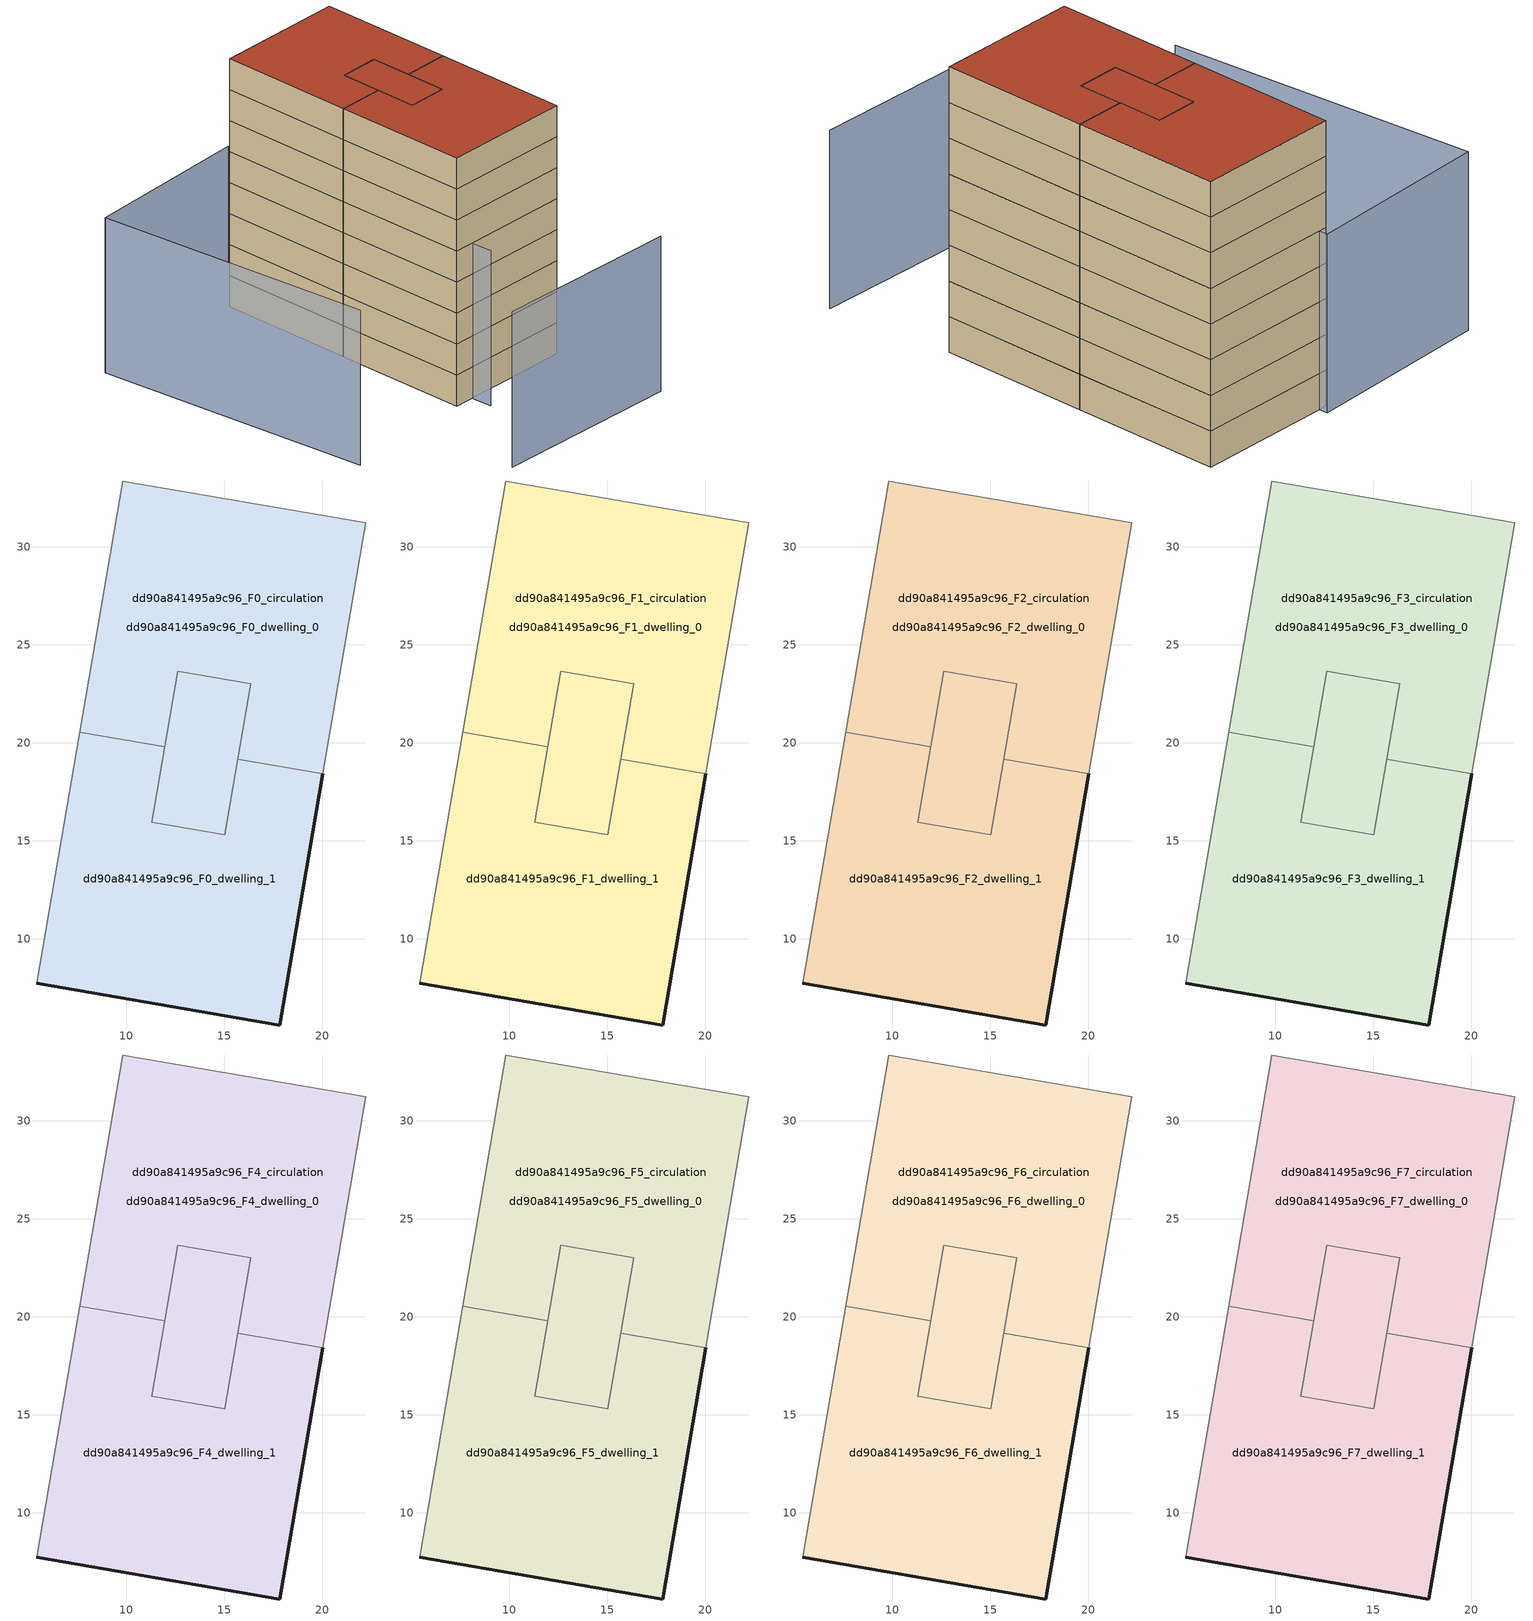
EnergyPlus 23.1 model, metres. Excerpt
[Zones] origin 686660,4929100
dd90a841495a9c96_F0_dwelling_0
 floor ground (EU_floor_Construction): 16.35,23.01 15.03,15.31 11.31,15.95 11.97,19.8 12.63,23.65 z0; 22.23,31.24 20.03,18.42 15.69,19.16 16.35,23.01 12.63,23.65 11.97,19.8 7.63,20.54 9.83,33.37 z0
 wall adiabatic (EU_wall_Construction): 20.03,18.42 22.23,31.24 9.83,33.37 7.63,20.54 11.97,19.8 12.63,23.65 16.35,23.01 15.69,19.16 z0:3
 wall to dd90a841495a9c96_F0_dwelling_1 (EU_wall_Construction): 15.69,19.16 20.03,18.42 z0:3
dd90a841495a9c96_F0_dwelling_1
 floor ground (EU_floor_Construction): 20.03,18.42 17.84,5.59 5.44,7.72 7.63,20.54 11.97,19.8 11.31,15.95 15.03,15.31 15.69,19.16 z0; 16.35,23.01 15.03,15.31 11.31,15.95 11.97,19.8 12.63,23.65 z0
 wall outside (EU_wall_Construction): 5.44,7.72 17.84,5.59 20.03,18.42 z0:3
 wall adiabatic (EU_wall_Construction): 15.69,19.16 15.03,15.31 / 11.31,15.95 11.97,19.8 7.63,20.54 5.44,7.72 z0:3
 wall to dd90a841495a9c96_F0_circulation (EU_wall_Construction): 15.03,15.31 11.31,15.95 z0:3
dd90a841495a9c96_F0_circulation
 floor ground (EU_floor_Construction): 22.23,31.24 20.03,18.42 15.69,19.16 16.35,23.01 12.63,23.65 11.97,19.8 7.63,20.54 9.83,33.37 z0; 16.35,23.01 15.03,15.31 11.31,15.95 11.97,19.8 12.63,23.65 z0; 20.03,18.42 17.84,5.59 5.44,7.72 7.63,20.54 11.97,19.8 11.31,15.95 15.03,15.31 15.69,19.16 z0
 wall adiabatic (EU_wall_Construction): 15.03,15.31 16.35,23.01 12.63,23.65 11.31,15.95 z0:3
dd90a841495a9c96_F1_dwelling_0
 floor outside (EU_floor_Construction): 22.23,31.24 20.03,18.42 15.69,19.16 16.35,23.01 12.63,23.65 11.97,19.8 7.63,20.54 9.83,33.37 z3; 16.35,23.01 15.03,15.31 11.31,15.95 11.97,19.8 12.63,23.65 z3
 wall adiabatic (EU_wall_Construction): 20.03,18.42 22.23,31.24 9.83,33.37 7.63,20.54 11.97,19.8 12.63,23.65 16.35,23.01 15.69,19.16 z3:6
 wall to dd90a841495a9c96_F1_dwelling_1 (EU_wall_Construction): 15.69,19.16 20.03,18.42 z3:6
dd90a841495a9c96_F1_dwelling_1
 floor to dd90a841495a9c96_F0_dwelling_1 (EU_floor_Construction): 20.03,18.42 17.84,5.59 5.44,7.72 7.63,20.54 11.97,19.8 11.31,15.95 15.03,15.31 15.69,19.16 z3; 16.35,23.01 15.03,15.31 11.31,15.95 11.97,19.8 12.63,23.65 z3
 wall outside (EU_wall_Construction): 5.44,7.72 17.84,5.59 20.03,18.42 z3:6
 wall adiabatic (EU_wall_Construction): 15.69,19.16 15.03,15.31 / 11.31,15.95 11.97,19.8 7.63,20.54 5.44,7.72 z3:6
 wall to dd90a841495a9c96_F1_circulation (EU_wall_Construction): 15.03,15.31 11.31,15.95 z3:6
dd90a841495a9c96_F1_circulation
 floor outside (EU_floor_Construction): 16.35,23.01 15.03,15.31 11.31,15.95 11.97,19.8 12.63,23.65 z3; 20.03,18.42 17.84,5.59 5.44,7.72 7.63,20.54 11.97,19.8 11.31,15.95 15.03,15.31 15.69,19.16 z3
 floor to dd90a841495a9c96_F0_circulation (EU_floor_Construction): 22.23,31.24 20.03,18.42 15.69,19.16 16.35,23.01 12.63,23.65 11.97,19.8 7.63,20.54 9.83,33.37 z3
 wall adiabatic (EU_wall_Construction): 15.03,15.31 16.35,23.01 12.63,23.65 11.31,15.95 z3:6
dd90a841495a9c96_F2_dwelling_0
 floor outside (EU_floor_Construction): 22.23,31.24 20.03,18.42 15.69,19.16 16.35,23.01 12.63,23.65 11.97,19.8 7.63,20.54 9.83,33.37 z6; 16.35,23.01 15.03,15.31 11.31,15.95 11.97,19.8 12.63,23.65 z6
 wall adiabatic (EU_wall_Construction): 20.03,18.42 22.23,31.24 9.83,33.37 7.63,20.54 11.97,19.8 12.63,23.65 16.35,23.01 15.69,19.16 z6:9
 wall to dd90a841495a9c96_F2_dwelling_1 (EU_wall_Construction): 15.69,19.16 20.03,18.42 z6:9
dd90a841495a9c96_F2_dwelling_1
 floor to dd90a841495a9c96_F1_dwelling_1 (EU_floor_Construction): 20.03,18.42 17.84,5.59 5.44,7.72 7.63,20.54 11.97,19.8 11.31,15.95 15.03,15.31 15.69,19.16 z6; 16.35,23.01 15.03,15.31 11.31,15.95 11.97,19.8 12.63,23.65 z6
 wall outside (EU_wall_Construction): 5.44,7.72 17.84,5.59 20.03,18.42 z6:9
 wall adiabatic (EU_wall_Construction): 15.69,19.16 15.03,15.31 / 11.31,15.95 11.97,19.8 7.63,20.54 5.44,7.72 z6:9
 wall to dd90a841495a9c96_F2_circulation (EU_wall_Construction): 15.03,15.31 11.31,15.95 z6:9
dd90a841495a9c96_F2_circulation
 floor outside (EU_floor_Construction): 16.35,23.01 15.03,15.31 11.31,15.95 11.97,19.8 12.63,23.65 z6; 20.03,18.42 17.84,5.59 5.44,7.72 7.63,20.54 11.97,19.8 11.31,15.95 15.03,15.31 15.69,19.16 z6
 floor to dd90a841495a9c96_F1_circulation (EU_floor_Construction): 22.23,31.24 20.03,18.42 15.69,19.16 16.35,23.01 12.63,23.65 11.97,19.8 7.63,20.54 9.83,33.37 z6
 wall adiabatic (EU_wall_Construction): 15.03,15.31 16.35,23.01 12.63,23.65 11.31,15.95 z6:9
dd90a841495a9c96_F3_dwelling_0
 floor outside (EU_floor_Construction): 22.23,31.24 20.03,18.42 15.69,19.16 16.35,23.01 12.63,23.65 11.97,19.8 7.63,20.54 9.83,33.37 z9; 16.35,23.01 15.03,15.31 11.31,15.95 11.97,19.8 12.63,23.65 z9
 wall adiabatic (EU_wall_Construction): 20.03,18.42 22.23,31.24 9.83,33.37 7.63,20.54 11.97,19.8 12.63,23.65 16.35,23.01 15.69,19.16 z9:12
 wall to dd90a841495a9c96_F3_dwelling_1 (EU_wall_Construction): 15.69,19.16 20.03,18.42 z9:12
dd90a841495a9c96_F3_dwelling_1
 floor to dd90a841495a9c96_F2_dwelling_1 (EU_floor_Construction): 20.03,18.42 17.84,5.59 5.44,7.72 7.63,20.54 11.97,19.8 11.31,15.95 15.03,15.31 15.69,19.16 z9; 16.35,23.01 15.03,15.31 11.31,15.95 11.97,19.8 12.63,23.65 z9
 wall outside (EU_wall_Construction): 5.44,7.72 17.84,5.59 20.03,18.42 z9:12
 wall adiabatic (EU_wall_Construction): 15.69,19.16 15.03,15.31 / 11.31,15.95 11.97,19.8 7.63,20.54 5.44,7.72 z9:12
 wall to dd90a841495a9c96_F3_circulation (EU_wall_Construction): 15.03,15.31 11.31,15.95 z9:12
dd90a841495a9c96_F3_circulation
 floor outside (EU_floor_Construction): 16.35,23.01 15.03,15.31 11.31,15.95 11.97,19.8 12.63,23.65 z9; 20.03,18.42 17.84,5.59 5.44,7.72 7.63,20.54 11.97,19.8 11.31,15.95 15.03,15.31 15.69,19.16 z9
 floor to dd90a841495a9c96_F2_circulation (EU_floor_Construction): 22.23,31.24 20.03,18.42 15.69,19.16 16.35,23.01 12.63,23.65 11.97,19.8 7.63,20.54 9.83,33.37 z9
 wall adiabatic (EU_wall_Construction): 15.03,15.31 16.35,23.01 12.63,23.65 11.31,15.95 z9:12
dd90a841495a9c96_F4_dwelling_0
 floor outside (EU_floor_Construction): 22.23,31.24 20.03,18.42 15.69,19.16 16.35,23.01 12.63,23.65 11.97,19.8 7.63,20.54 9.83,33.37 z12; 16.35,23.01 15.03,15.31 11.31,15.95 11.97,19.8 12.63,23.65 z12
 wall adiabatic (EU_wall_Construction): 20.03,18.42 22.23,31.24 9.83,33.37 7.63,20.54 11.97,19.8 12.63,23.65 16.35,23.01 15.69,19.16 z12:15
 wall to dd90a841495a9c96_F4_dwelling_1 (EU_wall_Construction): 15.69,19.16 20.03,18.42 z12:15
dd90a841495a9c96_F4_dwelling_1
 floor to dd90a841495a9c96_F3_dwelling_1 (EU_floor_Construction): 20.03,18.42 17.84,5.59 5.44,7.72 7.63,20.54 11.97,19.8 11.31,15.95 15.03,15.31 15.69,19.16 z12; 16.35,23.01 15.03,15.31 11.31,15.95 11.97,19.8 12.63,23.65 z12
 wall outside (EU_wall_Construction): 5.44,7.72 17.84,5.59 20.03,18.42 z12:15
 wall adiabatic (EU_wall_Construction): 15.69,19.16 15.03,15.31 / 11.31,15.95 11.97,19.8 7.63,20.54 5.44,7.72 z12:15
 wall to dd90a841495a9c96_F4_circulation (EU_wall_Construction): 15.03,15.31 11.31,15.95 z12:15
dd90a841495a9c96_F4_circulation
 floor outside (EU_floor_Construction): 16.35,23.01 15.03,15.31 11.31,15.95 11.97,19.8 12.63,23.65 z12; 20.03,18.42 17.84,5.59 5.44,7.72 7.63,20.54 11.97,19.8 11.31,15.95 15.03,15.31 15.69,19.16 z12
 floor to dd90a841495a9c96_F3_circulation (EU_floor_Construction): 22.23,31.24 20.03,18.42 15.69,19.16 16.35,23.01 12.63,23.65 11.97,19.8 7.63,20.54 9.83,33.37 z12
 wall adiabatic (EU_wall_Construction): 15.03,15.31 16.35,23.01 12.63,23.65 11.31,15.95 z12:15
dd90a841495a9c96_F5_dwelling_0
 floor outside (EU_floor_Construction): 22.23,31.24 20.03,18.42 15.69,19.16 16.35,23.01 12.63,23.65 11.97,19.8 7.63,20.54 9.83,33.37 z15; 16.35,23.01 15.03,15.31 11.31,15.95 11.97,19.8 12.63,23.65 z15
 wall adiabatic (EU_wall_Construction): 20.03,18.42 22.23,31.24 9.83,33.37 7.63,20.54 11.97,19.8 12.63,23.65 16.35,23.01 15.69,19.16 z15:18
 wall to dd90a841495a9c96_F5_dwelling_1 (EU_wall_Construction): 15.69,19.16 20.03,18.42 z15:18
dd90a841495a9c96_F5_dwelling_1
 floor to dd90a841495a9c96_F4_dwelling_1 (EU_floor_Construction): 20.03,18.42 17.84,5.59 5.44,7.72 7.63,20.54 11.97,19.8 11.31,15.95 15.03,15.31 15.69,19.16 z15; 16.35,23.01 15.03,15.31 11.31,15.95 11.97,19.8 12.63,23.65 z15
 wall outside (EU_wall_Construction): 5.44,7.72 17.84,5.59 20.03,18.42 z15:18
 wall adiabatic (EU_wall_Construction): 15.69,19.16 15.03,15.31 / 11.31,15.95 11.97,19.8 7.63,20.54 5.44,7.72 z15:18
 wall to dd90a841495a9c96_F5_circulation (EU_wall_Construction): 15.03,15.31 11.31,15.95 z15:18
dd90a841495a9c96_F5_circulation
 floor outside (EU_floor_Construction): 16.35,23.01 15.03,15.31 11.31,15.95 11.97,19.8 12.63,23.65 z15; 20.03,18.42 17.84,5.59 5.44,7.72 7.63,20.54 11.97,19.8 11.31,15.95 15.03,15.31 15.69,19.16 z15
 floor to dd90a841495a9c96_F4_circulation (EU_floor_Construction): 22.23,31.24 20.03,18.42 15.69,19.16 16.35,23.01 12.63,23.65 11.97,19.8 7.63,20.54 9.83,33.37 z15
 wall adiabatic (EU_wall_Construction): 15.03,15.31 16.35,23.01 12.63,23.65 11.31,15.95 z15:18
dd90a841495a9c96_F6_dwelling_0
 floor outside (EU_floor_Construction): 22.23,31.24 20.03,18.42 15.69,19.16 16.35,23.01 12.63,23.65 11.97,19.8 7.63,20.54 9.83,33.37 z18; 16.35,23.01 15.03,15.31 11.31,15.95 11.97,19.8 12.63,23.65 z18
 wall adiabatic (EU_wall_Construction): 20.03,18.42 22.23,31.24 9.83,33.37 7.63,20.54 11.97,19.8 12.63,23.65 16.35,23.01 15.69,19.16 z18:21
 wall to dd90a841495a9c96_F6_dwelling_1 (EU_wall_Construction): 15.69,19.16 20.03,18.42 z18:21
dd90a841495a9c96_F6_dwelling_1
 floor to dd90a841495a9c96_F5_dwelling_1 (EU_floor_Construction): 20.03,18.42 17.84,5.59 5.44,7.72 7.63,20.54 11.97,19.8 11.31,15.95 15.03,15.31 15.69,19.16 z18; 16.35,23.01 15.03,15.31 11.31,15.95 11.97,19.8 12.63,23.65 z18
 wall outside (EU_wall_Construction): 5.44,7.72 17.84,5.59 20.03,18.42 z18:21
 wall adiabatic (EU_wall_Construction): 15.69,19.16 15.03,15.31 / 11.31,15.95 11.97,19.8 7.63,20.54 5.44,7.72 z18:21
 wall to dd90a841495a9c96_F6_circulation (EU_wall_Construction): 15.03,15.31 11.31,15.95 z18:21
dd90a841495a9c96_F6_circulation
 floor outside (EU_floor_Construction): 16.35,23.01 15.03,15.31 11.31,15.95 11.97,19.8 12.63,23.65 z18; 20.03,18.42 17.84,5.59 5.44,7.72 7.63,20.54 11.97,19.8 11.31,15.95 15.03,15.31 15.69,19.16 z18
 floor to dd90a841495a9c96_F5_circulation (EU_floor_Construction): 22.23,31.24 20.03,18.42 15.69,19.16 16.35,23.01 12.63,23.65 11.97,19.8 7.63,20.54 9.83,33.37 z18
 wall adiabatic (EU_wall_Construction): 15.03,15.31 16.35,23.01 12.63,23.65 11.31,15.95 z18:21
dd90a841495a9c96_F7_dwelling_0
 floor outside (EU_floor_Construction): 22.23,31.24 20.03,18.42 15.69,19.16 16.35,23.01 12.63,23.65 11.97,19.8 7.63,20.54 9.83,33.37 z21; 16.35,23.01 15.03,15.31 11.31,15.95 11.97,19.8 12.63,23.65 z21
 wall adiabatic (EU_wall_Construction): 20.03,18.42 22.23,31.24 9.83,33.37 7.63,20.54 11.97,19.8 12.63,23.65 16.35,23.01 15.69,19.16 z21:24
 wall to dd90a841495a9c96_F7_dwelling_1 (EU_wall_Construction): 15.69,19.16 20.03,18.42 z21:24
 roof outside (EU_roof_Construction): 20.03,18.42 22.23,31.24 9.83,33.37 7.63,20.54 11.97,19.8 12.63,23.65 16.35,23.01 15.69,19.16 z24; 15.03,15.31 16.35,23.01 12.63,23.65 11.97,19.8 11.31,15.95 z24
dd90a841495a9c96_F7_dwelling_1
 floor to dd90a841495a9c96_F6_dwelling_1 (EU_floor_Construction): 20.03,18.42 17.84,5.59 5.44,7.72 7.63,20.54 11.97,19.8 11.31,15.95 15.03,15.31 15.69,19.16 z21; 16.35,23.01 15.03,15.31 11.31,15.95 11.97,19.8 12.63,23.65 z21
 wall outside (EU_wall_Construction): 5.44,7.72 17.84,5.59 20.03,18.42 z21:24
 wall adiabatic (EU_wall_Construction): 15.69,19.16 15.03,15.31 / 11.31,15.95 11.97,19.8 7.63,20.54 5.44,7.72 z21:24
 wall to dd90a841495a9c96_F7_circulation (EU_wall_Construction): 15.03,15.31 11.31,15.95 z21:24
 roof outside (EU_roof_Construction): 15.03,15.31 16.35,23.01 12.63,23.65 11.97,19.8 11.31,15.95 z24; 17.84,5.59 20.03,18.42 15.69,19.16 15.03,15.31 11.31,15.95 11.97,19.8 7.63,20.54 5.44,7.72 z24
dd90a841495a9c96_F7_circulation
 floor outside (EU_floor_Construction): 16.35,23.01 15.03,15.31 11.31,15.95 11.97,19.8 12.63,23.65 z21; 20.03,18.42 17.84,5.59 5.44,7.72 7.63,20.54 11.97,19.8 11.31,15.95 15.03,15.31 15.69,19.16 z21
 floor to dd90a841495a9c96_F6_circulation (EU_floor_Construction): 22.23,31.24 20.03,18.42 15.69,19.16 16.35,23.01 12.63,23.65 11.97,19.8 7.63,20.54 9.83,33.37 z21
 wall adiabatic (EU_wall_Construction): 15.03,15.31 16.35,23.01 12.63,23.65 11.31,15.95 z21:24
 roof outside (EU_roof_Construction): 20.03,18.42 22.23,31.24 9.83,33.37 7.63,20.54 11.97,19.8 12.63,23.65 16.35,23.01 15.69,19.16 z24; 15.03,15.31 16.35,23.01 12.63,23.65 11.97,19.8 11.31,15.95 z24; 17.84,5.59 20.03,18.42 15.69,19.16 15.03,15.31 11.31,15.95 11.97,19.8 7.63,20.54 5.44,7.72 z24
shading: -5.6,36.01 -7.71,9.07 / -5.6,36.01 10.64,34.01 / 10.64,34.01 7.11,5.37 / -1.01,-1.96 16.96,-5.42 z0:15
[Building]
EU S2 Campaign: North Axis=0; Terrain=City; Solar Distribution=FullExterior
[Site:Location]
Bologna: Latitude=44.5; Longitude=11.25; Time Zone=1; Elevation=37
[SizingPeriod:WeatherFileDays]
AnnualSizingPeriod: Begin Month=1; Begin Day of Month=1; End Month=12; End Day of Month=31; Day of Week for Start Day=Monday; Use Weather File Daylight Saving Period=No; Use Weather File Rain and Snow Indicators=No
[MATERIAL]
EU_InternalMass_Material: Roughness=MediumRough; Thickness=0.1; Conductivity=1; Density=1800; Specific Heat=900; Thermal Absorptance=0.9; Solar Absorptance=0.7; Visible Absorptance=0.7
[MATERIAL:NOMASS] Roughness=MediumRough; Thermal Absorptance=0.9; Solar Absorptance=0.7; Visible Absorptance=0.7
Name | Thermal Resistance
EU_wall_NoMass | 0.905828
EU_roof_NoMass | 0.37593
EU_floor_NoMass | 0.67114
[CONSTRUCTION]
EU_wall_Construction: EU_wall_NoMass
EU_roof_Construction: EU_roof_NoMass
EU_floor_Construction: EU_floor_NoMass
EU_InternalMass_Construction: EU_InternalMass_Material
[ZONE] Type=1; Multiplier=1; Ceiling Height=autocalculate; Floor Area=autocalculate; Part of Total Floor Area=Yes
Name | Volume
dd90a841495a9c96_F0_dwelling_0; dd90a841495a9c96_F1_dwelling_0; dd90a841495a9c96_F2_dwelling_0; dd90a841495a9c96_F3_dwelling_0; dd90a841495a9c96_F4_dwelling_0; dd90a841495a9c96_F5_dwelling_0; dd90a841495a9c96_F6_dwelling_0; dd90a841495a9c96_F7_dwelling_0 | 535.239
dd90a841495a9c96_F0_dwelling_1; dd90a841495a9c96_F1_dwelling_1; dd90a841495a9c96_F2_dwelling_1; dd90a841495a9c96_F3_dwelling_1; dd90a841495a9c96_F4_dwelling_1; dd90a841495a9c96_F5_dwelling_1; dd90a841495a9c96_F6_dwelling_1; dd90a841495a9c96_F7_dwelling_1 | 535.242
dd90a841495a9c96_F0_circulation; dd90a841495a9c96_F1_circulation; dd90a841495a9c96_F2_circulation; dd90a841495a9c96_F3_circulation; dd90a841495a9c96_F4_circulation; dd90a841495a9c96_F5_circulation; dd90a841495a9c96_F6_circulation; dd90a841495a9c96_F7_circulation | 982.092
[INTERNALMASS] Construction=EU_InternalMass_Construction; Surface Area=148.951
Name | Zone or ZoneList
dd90a841495a9c96_F0_dwelling_0_EU_InternalMass | dd90a841495a9c96_F0_dwelling_0
dd90a841495a9c96_F0_dwelling_1_EU_InternalMass | dd90a841495a9c96_F0_dwelling_1
dd90a841495a9c96_F1_dwelling_0_EU_InternalMass | dd90a841495a9c96_F1_dwelling_0
dd90a841495a9c96_F1_dwelling_1_EU_InternalMass | dd90a841495a9c96_F1_dwelling_1
dd90a841495a9c96_F2_dwelling_0_EU_InternalMass | dd90a841495a9c96_F2_dwelling_0
dd90a841495a9c96_F2_dwelling_1_EU_InternalMass | dd90a841495a9c96_F2_dwelling_1
dd90a841495a9c96_F3_dwelling_0_EU_InternalMass | dd90a841495a9c96_F3_dwelling_0
dd90a841495a9c96_F3_dwelling_1_EU_InternalMass | dd90a841495a9c96_F3_dwelling_1
dd90a841495a9c96_F4_dwelling_0_EU_InternalMass | dd90a841495a9c96_F4_dwelling_0
dd90a841495a9c96_F4_dwelling_1_EU_InternalMass | dd90a841495a9c96_F4_dwelling_1
dd90a841495a9c96_F5_dwelling_0_EU_InternalMass | dd90a841495a9c96_F5_dwelling_0
dd90a841495a9c96_F5_dwelling_1_EU_InternalMass | dd90a841495a9c96_F5_dwelling_1
dd90a841495a9c96_F6_dwelling_0_EU_InternalMass | dd90a841495a9c96_F6_dwelling_0
dd90a841495a9c96_F6_dwelling_1_EU_InternalMass | dd90a841495a9c96_F6_dwelling_1
dd90a841495a9c96_F7_dwelling_0_EU_InternalMass | dd90a841495a9c96_F7_dwelling_0
dd90a841495a9c96_F7_dwelling_1_EU_InternalMass | dd90a841495a9c96_F7_dwelling_1
[OTHEREQUIPMENT] Fuel Type=Electricity; Design Level Calculation Method=Watts/Area; Power per Zone Floor Area=1; Fraction Latent=0; Fraction Radiant=0; Fraction Lost=0; Carbon Dioxide Generation Rate=0; EndUse Subcategory=EU_Step8_InternalGains
Name | Zone or ZoneList or Space or SpaceList | Schedule
EU_Step8_InternalGain_dd90a841495a9c96_F0_dwelling_0_f000 | dd90a841495a9c96_F0_dwelling_0 | EU_Step8_GainSchedule_dd90a841495a9c96_F0_dwelling_0_f000
EU_Step8_InternalGain_dd90a841495a9c96_F0_dwelling_1_f000 | dd90a841495a9c96_F0_dwelling_1 | EU_Step8_GainSchedule_dd90a841495a9c96_F0_dwelling_1_f000
EU_Step8_InternalGain_dd90a841495a9c96_F1_dwelling_0_f000 | dd90a841495a9c96_F1_dwelling_0 | EU_Step8_GainSchedule_dd90a841495a9c96_F1_dwelling_0_f000
EU_Step8_InternalGain_dd90a841495a9c96_F1_dwelling_1_f000 | dd90a841495a9c96_F1_dwelling_1 | EU_Step8_GainSchedule_dd90a841495a9c96_F1_dwelling_1_f000
EU_Step8_InternalGain_dd90a841495a9c96_F2_dwelling_0_f000 | dd90a841495a9c96_F2_dwelling_0 | EU_Step8_GainSchedule_dd90a841495a9c96_F2_dwelling_0_f000
EU_Step8_InternalGain_dd90a841495a9c96_F2_dwelling_1_f000 | dd90a841495a9c96_F2_dwelling_1 | EU_Step8_GainSchedule_dd90a841495a9c96_F2_dwelling_1_f000
EU_Step8_InternalGain_dd90a841495a9c96_F3_dwelling_0_f000 | dd90a841495a9c96_F3_dwelling_0 | EU_Step8_GainSchedule_dd90a841495a9c96_F3_dwelling_0_f000
EU_Step8_InternalGain_dd90a841495a9c96_F3_dwelling_1_f000 | dd90a841495a9c96_F3_dwelling_1 | EU_Step8_GainSchedule_dd90a841495a9c96_F3_dwelling_1_f000
EU_Step8_InternalGain_dd90a841495a9c96_F4_dwelling_0_f000 | dd90a841495a9c96_F4_dwelling_0 | EU_Step8_GainSchedule_dd90a841495a9c96_F4_dwelling_0_f000
EU_Step8_InternalGain_dd90a841495a9c96_F4_dwelling_1_f000 | dd90a841495a9c96_F4_dwelling_1 | EU_Step8_GainSchedule_dd90a841495a9c96_F4_dwelling_1_f000
EU_Step8_InternalGain_dd90a841495a9c96_F5_dwelling_0_f000 | dd90a841495a9c96_F5_dwelling_0 | EU_Step8_GainSchedule_dd90a841495a9c96_F5_dwelling_0_f000
EU_Step8_InternalGain_dd90a841495a9c96_F5_dwelling_1_f000 | dd90a841495a9c96_F5_dwelling_1 | EU_Step8_GainSchedule_dd90a841495a9c96_F5_dwelling_1_f000
EU_Step8_InternalGain_dd90a841495a9c96_F6_dwelling_0_f000 | dd90a841495a9c96_F6_dwelling_0 | EU_Step8_GainSchedule_dd90a841495a9c96_F6_dwelling_0_f000
EU_Step8_InternalGain_dd90a841495a9c96_F6_dwelling_1_f000 | dd90a841495a9c96_F6_dwelling_1 | EU_Step8_GainSchedule_dd90a841495a9c96_F6_dwelling_1_f000
EU_Step8_InternalGain_dd90a841495a9c96_F7_dwelling_0_f000 | dd90a841495a9c96_F7_dwelling_0 | EU_Step8_GainSchedule_dd90a841495a9c96_F7_dwelling_0_f000
EU_Step8_InternalGain_dd90a841495a9c96_F7_dwelling_1_f000 | dd90a841495a9c96_F7_dwelling_1 | EU_Step8_GainSchedule_dd90a841495a9c96_F7_dwelling_1_f000
[ZONEINFILTRATION:DESIGNFLOWRATE] Schedule=EU_AlwaysOn; Design Flow Rate Calculation Method=Flow/Area; Flow Rate per Floor Area=0.0005; Constant Term Coefficient=1; Temperature Term Coefficient=0; Velocity Term Coefficient=0; Velocity Squared Term Coefficient=0
Name | Zone or ZoneList or Space or SpaceList
EU_Circulation_Infiltration_dd90a841495a9c96_F0_circulation | dd90a841495a9c96_F0_circulation
EU_Circulation_Infiltration_dd90a841495a9c96_F1_circulation | dd90a841495a9c96_F1_circulation
EU_Circulation_Infiltration_dd90a841495a9c96_F2_circulation | dd90a841495a9c96_F2_circulation
EU_Circulation_Infiltration_dd90a841495a9c96_F3_circulation | dd90a841495a9c96_F3_circulation
EU_Circulation_Infiltration_dd90a841495a9c96_F4_circulation | dd90a841495a9c96_F4_circulation
EU_Circulation_Infiltration_dd90a841495a9c96_F5_circulation | dd90a841495a9c96_F5_circulation
EU_Circulation_Infiltration_dd90a841495a9c96_F6_circulation | dd90a841495a9c96_F6_circulation
EU_Circulation_Infiltration_dd90a841495a9c96_F7_circulation | dd90a841495a9c96_F7_circulation
[ZONEVENTILATION:DESIGNFLOWRATE] Schedule=EU_AlwaysOn; Design Flow Rate Calculation Method=AirChanges/Hour; Air Changes per Hour=0.73129; Ventilation Type=Natural; Fan Pressure Rise=0; Fan Total Efficiency=1; Constant Term Coefficient=1; Temperature Term Coefficient=0; Velocity Term Coefficient=0; Velocity Squared Term Coefficient=0; Minimum Indoor Temperature=-100; Maximum Indoor Temperature=100; Delta Temperature=-100; Minimum Outdoor Temperature=-100; Maximum Outdoor Temperature=100; Maximum Wind Speed=40
Name | Zone or ZoneList or Space or SpaceList
EU_ConstantAir_dd90a841495a9c96_F0_dwelling_0 | dd90a841495a9c96_F0_dwelling_0
EU_ConstantAir_dd90a841495a9c96_F0_dwelling_1 | dd90a841495a9c96_F0_dwelling_1
EU_ConstantAir_dd90a841495a9c96_F1_dwelling_0 | dd90a841495a9c96_F1_dwelling_0
EU_ConstantAir_dd90a841495a9c96_F1_dwelling_1 | dd90a841495a9c96_F1_dwelling_1
EU_ConstantAir_dd90a841495a9c96_F2_dwelling_0 | dd90a841495a9c96_F2_dwelling_0
EU_ConstantAir_dd90a841495a9c96_F2_dwelling_1 | dd90a841495a9c96_F2_dwelling_1
EU_ConstantAir_dd90a841495a9c96_F3_dwelling_0 | dd90a841495a9c96_F3_dwelling_0
EU_ConstantAir_dd90a841495a9c96_F3_dwelling_1 | dd90a841495a9c96_F3_dwelling_1
EU_ConstantAir_dd90a841495a9c96_F4_dwelling_0 | dd90a841495a9c96_F4_dwelling_0
EU_ConstantAir_dd90a841495a9c96_F4_dwelling_1 | dd90a841495a9c96_F4_dwelling_1
EU_ConstantAir_dd90a841495a9c96_F5_dwelling_0 | dd90a841495a9c96_F5_dwelling_0
EU_ConstantAir_dd90a841495a9c96_F5_dwelling_1 | dd90a841495a9c96_F5_dwelling_1
EU_ConstantAir_dd90a841495a9c96_F6_dwelling_0 | dd90a841495a9c96_F6_dwelling_0
EU_ConstantAir_dd90a841495a9c96_F6_dwelling_1 | dd90a841495a9c96_F6_dwelling_1
EU_ConstantAir_dd90a841495a9c96_F7_dwelling_0 | dd90a841495a9c96_F7_dwelling_0
EU_ConstantAir_dd90a841495a9c96_F7_dwelling_1 | dd90a841495a9c96_F7_dwelling_1
[HVACTEMPLATE:THERMOSTAT] Constant Heating Setpoint=20; Constant Cooling Setpoint=50
EU_HeatOnly_dd90a841495a9c96_F0_dwelling_0; EU_HeatOnly_dd90a841495a9c96_F0_dwelling_1; EU_HeatOnly_dd90a841495a9c96_F1_dwelling_0; EU_HeatOnly_dd90a841495a9c96_F1_dwelling_1; EU_HeatOnly_dd90a841495a9c96_F2_dwelling_0; EU_HeatOnly_dd90a841495a9c96_F2_dwelling_1; EU_HeatOnly_dd90a841495a9c96_F3_dwelling_0; EU_HeatOnly_dd90a841495a9c96_F3_dwelling_1; EU_HeatOnly_dd90a841495a9c96_F4_dwelling_0; EU_HeatOnly_dd90a841495a9c96_F4_dwelling_1; EU_HeatOnly_dd90a841495a9c96_F5_dwelling_0; EU_HeatOnly_dd90a841495a9c96_F5_dwelling_1; EU_HeatOnly_dd90a841495a9c96_F6_dwelling_0; EU_HeatOnly_dd90a841495a9c96_F6_dwelling_1; EU_HeatOnly_dd90a841495a9c96_F7_dwelling_0; EU_HeatOnly_dd90a841495a9c96_F7_dwelling_1
[HVACTEMPLATE:ZONE:IDEALLOADSAIRSYSTEM] System Availability Schedule=EU_AlwaysOn; Maximum Heating Supply Air Temperature=50; Minimum Cooling Supply Air Temperature=13; Maximum Heating Supply Air Humidity Ratio=0.0156; Minimum Cooling Supply Air Humidity Ratio=0.0077; Heating Limit=NoLimit; Cooling Limit=NoLimit; Heating Availability Schedule=EU_AlwaysOn; Cooling Availability Schedule=EU_CoolingOff; Dehumidification Control Type=ConstantSensibleHeatRatio; Cooling Sensible Heat Ratio=0.7; Dehumidification Setpoint=60; Humidification Control Type=None; Humidification Setpoint=30; Outdoor Air Method=None; Outdoor Air Flow Rate per Person=0.00944; Outdoor Air Flow Rate per Zone Floor Area=0; Outdoor Air Flow Rate per Zone=0; Demand Controlled Ventilation Type=None; Outdoor Air Economizer Type=NoEconomizer; Heat Recovery Type=None; Sensible Heat Recovery Effectiveness=0.7; Latent Heat Recovery Effectiveness=0.65
Name | Template Thermostat
dd90a841495a9c96_F0_dwelling_0 | EU_HeatOnly_dd90a841495a9c96_F0_dwelling_0
dd90a841495a9c96_F0_dwelling_1 | EU_HeatOnly_dd90a841495a9c96_F0_dwelling_1
dd90a841495a9c96_F1_dwelling_0 | EU_HeatOnly_dd90a841495a9c96_F1_dwelling_0
dd90a841495a9c96_F1_dwelling_1 | EU_HeatOnly_dd90a841495a9c96_F1_dwelling_1
dd90a841495a9c96_F2_dwelling_0 | EU_HeatOnly_dd90a841495a9c96_F2_dwelling_0
dd90a841495a9c96_F2_dwelling_1 | EU_HeatOnly_dd90a841495a9c96_F2_dwelling_1
dd90a841495a9c96_F3_dwelling_0 | EU_HeatOnly_dd90a841495a9c96_F3_dwelling_0
dd90a841495a9c96_F3_dwelling_1 | EU_HeatOnly_dd90a841495a9c96_F3_dwelling_1
dd90a841495a9c96_F4_dwelling_0 | EU_HeatOnly_dd90a841495a9c96_F4_dwelling_0
dd90a841495a9c96_F4_dwelling_1 | EU_HeatOnly_dd90a841495a9c96_F4_dwelling_1
dd90a841495a9c96_F5_dwelling_0 | EU_HeatOnly_dd90a841495a9c96_F5_dwelling_0
dd90a841495a9c96_F5_dwelling_1 | EU_HeatOnly_dd90a841495a9c96_F5_dwelling_1
dd90a841495a9c96_F6_dwelling_0 | EU_HeatOnly_dd90a841495a9c96_F6_dwelling_0
dd90a841495a9c96_F6_dwelling_1 | EU_HeatOnly_dd90a841495a9c96_F6_dwelling_1
dd90a841495a9c96_F7_dwelling_0 | EU_HeatOnly_dd90a841495a9c96_F7_dwelling_0
dd90a841495a9c96_F7_dwelling_1 | EU_HeatOnly_dd90a841495a9c96_F7_dwelling_1
[SIZING:ZONE] Zone Cooling Design Supply Air Temperature Input Method=SupplyAirTemperature; Zone Cooling Design Supply Air Temperature=13; Zone Heating Design Supply Air Temperature Input Method=SupplyAirTemperature; Zone Heating Design Supply Air Temperature=50; Zone Cooling Design Supply Air Humidity Ratio=0.008; Zone Heating Design Supply Air Humidity Ratio=0.008; Cooling Design Air Flow Method=DesignDay; Cooling Design Air Flow Rate=0; Cooling Minimum Air Flow per Zone Floor Area=0.000762; Cooling Minimum Air Flow=0; Cooling Minimum Air Flow Fraction=0.2; Heating Design Air Flow Method=DesignDay; Heating Design Air Flow Rate=0; Heating Maximum Air Flow per Zone Floor Area=0.002032; Heating Maximum Air Flow=0.141576; Heating Maximum Air Flow Fraction=0.3; Account for Dedicated Outdoor Air System=No; Dedicated Outdoor Air System Control Strategy=NeutralSupplyAir; Dedicated Outdoor Air Low Setpoint Temperature for Design=autosize; Dedicated Outdoor Air High Setpoint Temperature for Design=autosize; Zone Load Sizing Method=Sensible Load Only No Latent Load; Zone Latent Cooling Design Supply Air Humidity Ratio Input Method=HumidityRatioDifference; Zone Cooling Design Supply Air Humidity Ratio Difference=0.005; Zone Latent Heating Design Supply Air Humidity Ratio Input Method=HumidityRatioDifference; Zone Humidification Design Supply Air Humidity Ratio Difference=0.005
dd90a841495a9c96_F0_dwelling_0; dd90a841495a9c96_F0_dwelling_1; dd90a841495a9c96_F1_dwelling_0; dd90a841495a9c96_F1_dwelling_1; dd90a841495a9c96_F2_dwelling_0; dd90a841495a9c96_F2_dwelling_1; dd90a841495a9c96_F3_dwelling_0; dd90a841495a9c96_F3_dwelling_1; dd90a841495a9c96_F4_dwelling_0; dd90a841495a9c96_F4_dwelling_1; dd90a841495a9c96_F5_dwelling_0; dd90a841495a9c96_F5_dwelling_1; dd90a841495a9c96_F6_dwelling_0; dd90a841495a9c96_F6_dwelling_1; dd90a841495a9c96_F7_dwelling_0; dd90a841495a9c96_F7_dwelling_1
[SCHEDULE:CONSTANT]
Name | Hourly Value
EU_AlwaysOn | 1
EU_CoolingOff | 0
[SCHEDULE:FILE] Column Number=1; Rows to Skip at Top=0; Number of Hours of Data=8760; Column Separator=Comma; Interpolate to Timestep=No; Minutes per Item=60; Adjust Schedule for Daylight Savings=Yes
Name | File
EU_Step8_GainSchedule_dd90a841495a9c96_F0_dwelling_0_f000 | ../../schedules/dd90a841495a9c96/dd90a841495a9c96_F0_dwelling_0_f000_gain.csv
EU_Step8_GainSchedule_dd90a841495a9c96_F0_dwelling_1_f000 | ../../schedules/dd90a841495a9c96/dd90a841495a9c96_F0_dwelling_1_f000_gain.csv
EU_Step8_GainSchedule_dd90a841495a9c96_F1_dwelling_0_f000 | ../../schedules/dd90a841495a9c96/dd90a841495a9c96_F1_dwelling_0_f000_gain.csv
EU_Step8_GainSchedule_dd90a841495a9c96_F1_dwelling_1_f000 | ../../schedules/dd90a841495a9c96/dd90a841495a9c96_F1_dwelling_1_f000_gain.csv
EU_Step8_GainSchedule_dd90a841495a9c96_F2_dwelling_0_f000 | ../../schedules/dd90a841495a9c96/dd90a841495a9c96_F2_dwelling_0_f000_gain.csv
EU_Step8_GainSchedule_dd90a841495a9c96_F2_dwelling_1_f000 | ../../schedules/dd90a841495a9c96/dd90a841495a9c96_F2_dwelling_1_f000_gain.csv
EU_Step8_GainSchedule_dd90a841495a9c96_F3_dwelling_0_f000 | ../../schedules/dd90a841495a9c96/dd90a841495a9c96_F3_dwelling_0_f000_gain.csv
EU_Step8_GainSchedule_dd90a841495a9c96_F3_dwelling_1_f000 | ../../schedules/dd90a841495a9c96/dd90a841495a9c96_F3_dwelling_1_f000_gain.csv
EU_Step8_GainSchedule_dd90a841495a9c96_F4_dwelling_0_f000 | ../../schedules/dd90a841495a9c96/dd90a841495a9c96_F4_dwelling_0_f000_gain.csv
EU_Step8_GainSchedule_dd90a841495a9c96_F4_dwelling_1_f000 | ../../schedules/dd90a841495a9c96/dd90a841495a9c96_F4_dwelling_1_f000_gain.csv
EU_Step8_GainSchedule_dd90a841495a9c96_F5_dwelling_0_f000 | ../../schedules/dd90a841495a9c96/dd90a841495a9c96_F5_dwelling_0_f000_gain.csv
EU_Step8_GainSchedule_dd90a841495a9c96_F5_dwelling_1_f000 | ../../schedules/dd90a841495a9c96/dd90a841495a9c96_F5_dwelling_1_f000_gain.csv
EU_Step8_GainSchedule_dd90a841495a9c96_F6_dwelling_0_f000 | ../../schedules/dd90a841495a9c96/dd90a841495a9c96_F6_dwelling_0_f000_gain.csv
EU_Step8_GainSchedule_dd90a841495a9c96_F6_dwelling_1_f000 | ../../schedules/dd90a841495a9c96/dd90a841495a9c96_F6_dwelling_1_f000_gain.csv
EU_Step8_GainSchedule_dd90a841495a9c96_F7_dwelling_0_f000 | ../../schedules/dd90a841495a9c96/dd90a841495a9c96_F7_dwelling_0_f000_gain.csv
EU_Step8_GainSchedule_dd90a841495a9c96_F7_dwelling_1_f000 | ../../schedules/dd90a841495a9c96/dd90a841495a9c96_F7_dwelling_1_f000_gain.csv
